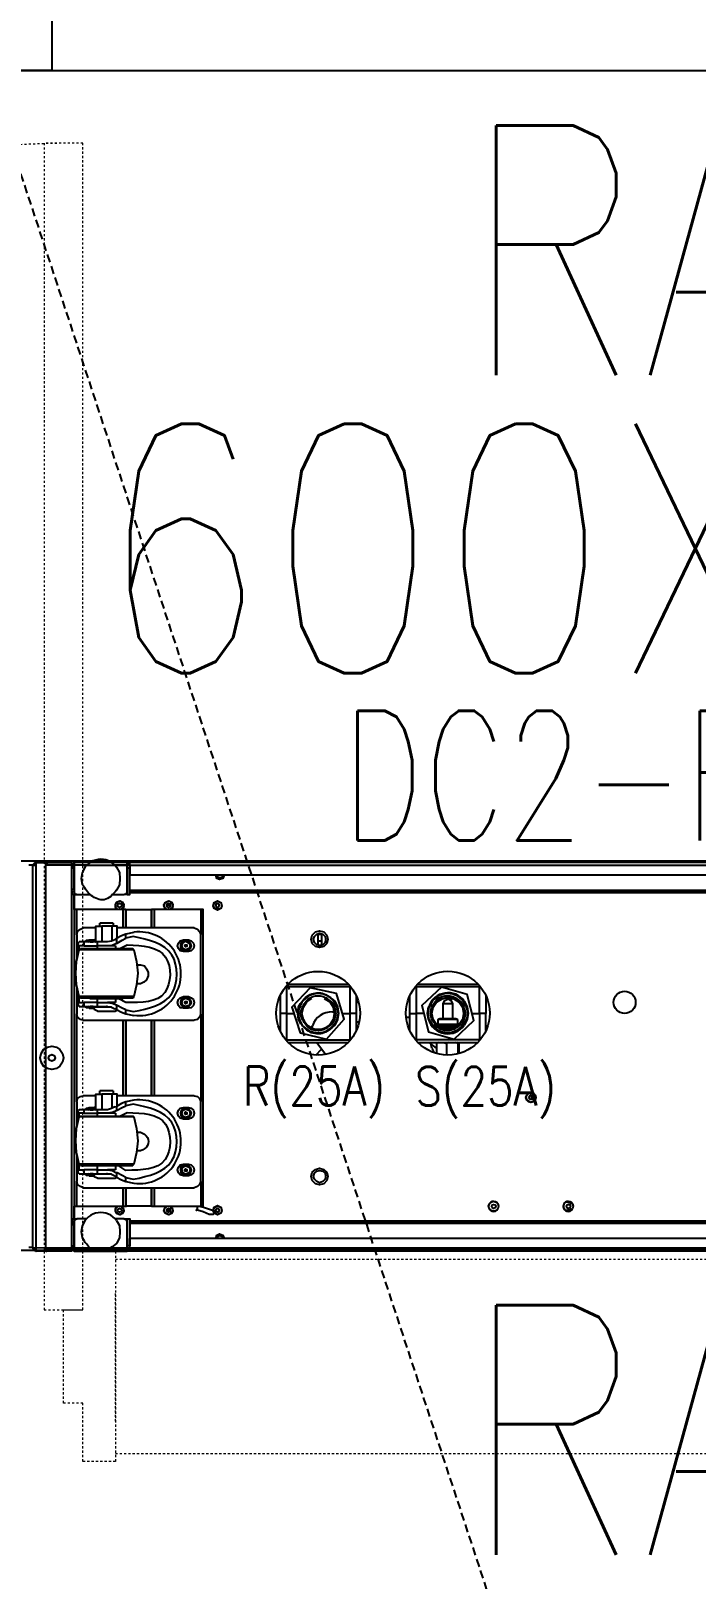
# Model space of a CAD drawing. Extents: x 225000 to 2157367, y 208400 to 840900.
# Drawn here: x 509760 to 510272, y 403139 to 404333 of the extents above; entities that cross this region are included whole.
import ezdxf
from ezdxf.enums import TextEntityAlignment as Align

# ---------------------------------------------------------------- set-up
doc = ezdxf.new("R2010")
doc.units = 0
doc.header["$LTSCALE"] = 10
doc.linetypes.add('Data Center Layout_L20$0$HIDDENK1', pattern=[0.334, 0.167, -0.167])
doc.linetypes.add('XFDP20-DC-PH1$0$HIDDEN2', pattern=[0.1875, 0.125, -0.0625])
doc.layers.add('Data Center Layout_L20$0$ARC', color=252, linetype='Continuous', lineweight=0)
for name, color, linetype in [('XFDP20-DC-PH1$0$A-Door (PH1)', 2, 'Continuous'), ('XFDP20-DC-PH1$0$A-EQ (PH1)', 15, 'XFDP20-DC-PH1$0$HIDDEN2'), ('XFM2Q20-DC$0$M-EQ-TEXT', 3, 'Continuous'), ('XFM2Q20-DC$0$M-HVAC-CEQPM', 22, 'Continuous'), ('XFM2Q20-DC$0$RACK-DC1-600X1200', 6, 'Continuous')]:
    doc.layers.add(name, color=color, linetype=linetype)
doc.styles.add('XFDP20-DC-PH1$0$AA-TXT', font='isocp.shx', dxfattribs={"width": 0.8, "bigfont": 'china.shx'})
doc.styles.add('XFM2Q20-DC$0$XFL10-HVAC-EQ-L194205$0$M-TXT', font='simplex.shx', dxfattribs={"width": 0.8, "bigfont": 'chineset.shx'})
doc.styles.add('XFM2Q20-DC$0$XFL10-HVAC-EQ-L194205$0$Standard', font='txt.shx', dxfattribs={"bigfont": 'chineset.shx'})
doc.styles.add('XFM2Q20-DC$0$XOL30-HVAC-EQ-L194205$0$Standard', font='txt.shx', dxfattribs={"width": 0.8, "bigfont": 'chineset.shx'})

# ---------------------------------------------------------------- blocks, each defined once
blk = doc.blocks.new('Data Center Layout_L20')
at = {"layer": 'Data Center Layout_L20$0$ARC', "linetype": 'Data Center Layout_L20$0$HIDDENK1'}
for p, q in [((509824.59, 203385.31), (512050.59, 203385.31)), ((509824.59, 203260.31), (509824.59, 203360.31)), ((509824.59, 203235.31), (511900.59, 203235.31))]:
    blk.add_line(p, q, dxfattribs=at)
blk.add_lwpolyline([(509799.59, 204246.31), (509769.59, 204246.31), (509769.59, 203346.31), (509799.59, 203346.31)], close=True, dxfattribs=at)
blk.add_lwpolyline([(509824.59, 203229.31), (509799.59, 203229.31), (509799.59, 203274.31), (509784.59, 203274.31), (509784.59, 203346.31), (509799.59, 203346.31), (509799.59, 203391.31), (509824.59, 203391.31), (509824.59, 203229.31)], dxfattribs=at)
blk.add_arc((509799.59, 203346.31), 900, 90, 180, dxfattribs=at)
blk = doc.blocks.new('XFDP20-DC-PH1$0$Door-60+60x000')
at = {"ltscale": 1000}
blk.add_lwpolyline([(125, 2.5), (130, 2.5), (130, -2.5), (125, -2.5)], close=True, dxfattribs=at)
at = {"color": 9, "style": 'XFDP20-DC-PH1$0$AA-TXT', "width": 0.45}
blk.add_attdef('120X240', text='', height=10, dxfattribs=at).set_placement((65, 20.29), align=Align.MIDDLE_CENTER)
blk = doc.blocks.new('XFDP20-DC-PH1')
at = {"layer": 'XFDP20-DC-PH1$0$A-EQ (PH1)', "ltscale": 5}
blk.add_line((510925.6, 200654.5, 0), (509725.6, 204302.3, 0), dxfattribs=at)
at = {"layer": 'XFDP20-DC-PH1$0$A-EQ (PH1)', "ltscale": 5, "elevation": 0}
blk.add_lwpolyline([(509725.6, 200654.5), (509725.6, 204302.3), (510925.6, 204302.3), (510925.6, 200654.5)], close=True, dxfattribs=at)
at = {"layer": 'XFDP20-DC-PH1$0$A-Door (PH1)', "xscale": 10, "yscale": 10, "zscale": 10}
blk.add_blockref('XFDP20-DC-PH1$0$Door-60+60x000', (508475.6, 204327.3, 0), dxfattribs=at)
blk = doc.blocks.new('XFM2Q20-DC$0$43KW-ROW COOLER')
at = {"layer": 'XFM2Q20-DC$0$M-HVAC-CEQPM'}
for p, q in [((2185.3, -1392.6), (2184.9, -302.6)), ((1890, -1353.7), (1890, -376.9)), ((1897.8, -376.9), (1897.8, -1317.8)), ((2178, -376.9), (2178, -1317.8)), ((2185.7, -1353.7), (2185.7, -376.9)), ((2151.3, -976.4), (2153.1, -976)), ((2151.3, -976.4), (2153.1, -976)), ((2153.1, -976), (2155.2, -976.4)), ((2153.1, -976), (2155.2, -976.4)), ((2151.3, -1034), (2153.1, -1033.6)), ((2153.1, -1033.6), (2155.2, -1034)), ((1995, -1059.9), (1999.3, -1057.8)), ((1995.4, -1060.4), (1999.7, -1058.2)), ((1996.2, -1061.6), (2000.1, -1059.9)), ((1999.3, -1057.8), (2004.4, -1056.9)), ((1999.7, -1058.2), (2004.4, -1057.3)), ((2000.1, -1059.9), (2004.4, -1059.1)), ((2004.4, -1056.9), (2009.1, -1057.8)), ((2004.4, -1057.3), (2009.1, -1058.2)), ((2004.4, -1059.1), (2008.3, -1059.9)), ((2008.3, -1059.9), (2012.1, -1061.6)), ((2009.1, -1057.8), (2013.4, -1059.9)), ((2009.1, -1058.2), (2013, -1060.4)), ((2004.4, -1086.1), (2000.1, -1085.3)), ((2008.3, -1085.3), (2004.4, -1086.1)), ((2004.4, -1088.3), (1999.3, -1087.4)), ((2004.4, -1087.9), (1999.7, -1087)), ((2009.1, -1087), (2004.4, -1087.9)), ((2009.1, -1087.4), (2004.4, -1088.3)), ((1995, -1159.8), (1999.3, -1157.7)), ((1995.4, -1160.3), (1999.7, -1158.1)), ((1999.3, -1157.7), (2004.5, -1156.8)), ((1999.7, -1158.1), (2004.5, -1157.3)), ((2004.5, -1156.8), (2009.2, -1157.7)), ((2004.5, -1157.3), (2009.2, -1158.1)), ((2009.2, -1157.7), (2013.5, -1159.8)), ((2009.2, -1158.1), (2013.1, -1160.3)), ((1992.9, -1168), (1995.4, -1163.7)), ((1995.4, -1163.7), (1999.7, -1161.1)), ((1996.3, -1161.6), (2000.2, -1159.8)), ((1999.7, -1161.1), (2004.5, -1160.3)), ((2000.2, -1159.8), (2004.5, -1159)), ((2003.2, -1161.6), (2003.2, -1160.3)), ((2004.5, -1159), (2008.3, -1159.8)), ((2004.5, -1160.3), (2009.2, -1161.1)), ((2008.3, -1159.8), (2012.2, -1161.6)), ((2009.2, -1161.1), (2013.1, -1163.7)), ((1995.4, -1181.3), (1992.9, -1177.5)), ((1999.7, -1183.9), (1995.4, -1181.3)), ((2015.6, -1177.5), (2013.9, -1177)), ((2004.5, -1188.2), (1999.3, -1187.8)), ((2004.5, -1185.2), (1999.7, -1183.9)), ((2004.5, -1187.8), (1999.7, -1186.9)), ((2004.5, -1186.1), (2000.2, -1185.2)), ((2009.2, -1183.9), (2004.5, -1185.2)), ((2008.3, -1185.2), (2004.5, -1186.1)), ((2009.2, -1186.9), (2004.5, -1187.8)), ((2009.2, -1187.8), (2004.5, -1188.2)), ((1950.1, -1271.3), (1952.3, -1270.5)), ((1950.1, -1271.3), (1952.3, -1270.9)), ((1952.3, -1270.5), (1954.4, -1271.3)), ((1952.3, -1270.9), (1954.4, -1271.3)), ((2123, -1271.3), (2125.1, -1270.5)), ((2125.1, -1270.5), (2127.3, -1271.3)), ((2095.9, -1312.2), (2095.9, -1309.6)), ((2110.5, -1309.6), (2110.5, -1312.6)), ((1890, -1317.8), (1887.9, -1317.8)), ((1890, -1317.8), (1897.8, -1317.8)), ((1895.6, -1325.9), (1900.3, -1325.5)), ((1900.3, -1325.5), (1905.1, -1325.9)), ((1942, -1314.8), (1943.3, -1320.8)), ((1945, -1315.2), (1946.3, -1320.8)), ((1954.4, -1325.5), (1951.4, -1319.9)), ((1996.1, -1320.8), (1993.1, -1326.4)), ((2001.7, -1320.8), (2003, -1315.2)), ((2004.7, -1320.8), (2006, -1314.8)), ((2071.4, -1314.8), (2072.7, -1320.8)), ((2074.4, -1315.2), (2075.7, -1320.8)), ((2083.8, -1325.5), (2080.8, -1319.9)), ((2125.5, -1320.8), (2122.1, -1326.4)), ((2131.1, -1320.8), (2132.4, -1315.2)), ((2134.1, -1320.8), (2135.4, -1314.8)), ((2168.1, -1325.9), (2172.8, -1325.5)), ((2172.8, -1325.5), (2177.6, -1325.9)), ((2185.7, -1317.8), (2178, -1317.8)), ((1891.7, -1328.1), (1895.6, -1325.9)), ((1905.1, -1325.9), (1909.4, -1328.1)), ((2164.2, -1328.1), (2168.1, -1325.9)), ((2177.6, -1325.9), (2181.9, -1328.1)), ((1900.3, -1355.2), (1895.6, -1354.3)), ((1905.1, -1354.3), (1900.3, -1355.2)), ((2172.8, -1355.2), (2168.1, -1354.3)), ((2177.6, -1354.3), (2172.8, -1355.2)), ((1890, -1362.5), (1887.9, -1362.5)), ((1887.9, -1381.8), (1887.9, -1362.5)), ((1890, -1362.5), (1890, -1381.8)), ((2187.9, -1362.5), (2185.7, -1362.5)), ((2185.7, -1381.8), (2185.7, -1362.5)), ((2187.9, -1362.5), (2187.9, -1381.8)), ((1887.9, -1381.8), (1890, -1381.8)), ((2187.9, -1382.7), (1887.9, -1382.7)), ((1887.9, -1390.4), (1887.9, -1382.7)), ((2185.7, -1381.8), (2187.9, -1381.8)), ((2187.9, -1382.7), (2187.9, -1390.4)), ((1887.9, -1390.4), (2187.9, -1390.4))]:
    blk.add_line(p, q, dxfattribs=at)
for points in [[(1890, -376.9), (1887.9, -376.9), (1887.9, -1353.7)], [(1909.4, -1317.8), (1909.4, -376.9)], [(1911.1, -1317.8), (1911.1, -376.9)], [(1911.1, -376.9), (1911.1, -1317.8)], [(2164.7, -376.9), (2164.7, -1317.8)], [(2164.7, -1317.8), (2164.7, -376.9)], [(2166.4, -376.9), (2166.4, -1317.8)], [(2185.7, -376.9), (2187.9, -376.9), (2187.9, -1353.7), (2185.7, -1353.7)], [(2153.1, -978.1), (2154.3, -978.6), (2154.8, -979.9), (2154.3, -980.7), (2153.1, -981.1), (2152.2, -980.7), (2151.8, -979.9), (2152.2, -978.6), (2153.1, -978.1), (2153.1, -978.1)], [(2069.2, -1004.8), (2071.4, -1005.2), (2072.7, -1006.5), (2073.1, -1008.7), (2072.7, -1010.4), (2071.4, -1011.7), (2069.2, -1012.5), (2067.5, -1011.7), (2065.8, -1010.4), (2065.4, -1008.7), (2065.8, -1006.5), (2067.5, -1005.2), (2069.2, -1004.8), (2069.2, -1004.8)], [(2069.2, -1004.8), (2070.9, -1005.2), (2072.2, -1006.5), (2073.1, -1008.7), (2072.2, -1010.4), (2070.9, -1011.7), (2069.2, -1012.1), (2067.5, -1011.7), (2066.2, -1010.4), (2065.8, -1008.7), (2066.2, -1006.5), (2067.5, -1005.2), (2069.2, -1004.8), (2069.2, -1004.8)], [(2069.2, -1006.9), (2070.5, -1007.4), (2070.9, -1008.7), (2070.5, -1009.5), (2069.2, -1010), (2067.9, -1009.5), (2067.5, -1008.7), (2067.9, -1007.4), (2069.2, -1006.9), (2069.2, -1006.9)], [(2070.9, -1007.8), (2067.9, -1007.8)], [(2153.1, -1033.6), (2155.2, -1034), (2156.5, -1035.3), (2156.9, -1037.5), (2156.5, -1039.2), (2155.2, -1040.5), (2153.1, -1041.3), (2151.3, -1040.5), (2150, -1039.2), (2149.2, -1037.5), (2150, -1035.3), (2151.3, -1034), (2153.1, -1033.6), (2153.1, -1033.6)], [(2153.1, -1035.7), (2154.3, -1036.2), (2154.8, -1037.5), (2154.3, -1038.3), (2153.1, -1038.8), (2152.2, -1038.3), (2151.8, -1037.5), (2152.2, -1036.2), (2153.1, -1035.7), (2153.1, -1035.7)], [(1982.1, -1049.2), (1982.1, -1096)], [(1982.1, -1049.2), (1982.1, -1096)], [(1982.9, -1048.3), (1983.8, -1048.3)], [(1983.8, -1048.3), (1983.8, -1047.5)], [(1983.8, -1048.3), (1983.8, -1097.8)], [(2004.4, -1054.3), (2004.4, -1048.3), (1983.8, -1048.3)], [(1990.7, -1043.2), (2004.4, -1043.2), (2004.4, -1048.3)], [(1994.5, -1043.2), (1994.5, -1041.9)], [(2017.7, -1043.2), (2004.4, -1043.2)], [(2004.4, -1048.3), (2024.6, -1048.3), (2024.6, -1047.5)], [(2014.3, -1041.9), (2014.3, -1043.2)], [(2024.6, -1048.3), (2024.6, -1048.7)], [(2024.6, -1097.8), (2024.6, -1048.3)], [(2024.6, -1096.5), (2024.6, -1048.7)], [(2024.6, -1048.7), (2025.9, -1048.7)], [(2026.8, -1096), (2026.8, -1049.2)], [(1984.2, -1077.5), (1998.4, -1092.6), (2018.6, -1087.4), (2024.2, -1067.7), (2010, -1052.6), (1989.8, -1057.8), (1984.2, -1077.5), (1984.2, -1077.5)], [(2004.4, -1060.4), (2009.1, -1061.2), (2013, -1063.8), (2015.6, -1067.7), (2016.9, -1072.4), (2015.6, -1077.5), (2013, -1081.4), (2009.1, -1084), (2004.4, -1084.9), (1999.7, -1084), (1995.4, -1081.4), (1992.8, -1077.5), (1991.9, -1072.4), (1992.8, -1067.7), (1995.4, -1063.8), (1999.7, -1061.2), (2004.4, -1060.4), (2009.1, -1061.2), (2013, -1063.8), (2015.6, -1068.1), (2016.4, -1072.4), (2015.6, -1077.1), (2013, -1081.4), (2009.1, -1084), (2004.4, -1084.9), (1999.7, -1084), (1995.8, -1081.4), (1993.2, -1077.1), (1991.9, -1072.4), (1993.2, -1068.1), (1995.8, -1063.8), (1999.7, -1061.2), (2004.4, -1060.4), (2004.4, -1060.4)], [(1992.8, -1069), (1994.1, -1070.2)], [(1996.7, -1076.3), (1994.5, -1075), (1993.2, -1072.4), (1994.5, -1070.2), (1996.7, -1069)], [(1996.7, -1069), (2008.3, -1069)], [(1996.7, -1076.3), (1996.7, -1069)], [(2008.3, -1066.4), (2009.1, -1065.1)], [(2008.3, -1078.8), (2008.3, -1066.4)], [(2009.1, -1065.1), (2013, -1065.1)], [(2009.1, -1065.1), (2009.1, -1080.1)], [(2013, -1075), (2013.4, -1068.5), (2013.4, -1065.1)], [(2013, -1065.1), (2013, -1067.7), (2013.4, -1065.9), (2013.4, -1065.1)], [(2013, -1067.7), (2013, -1075)], [(2013.9, -1065.1), (2013.4, -1065.1)], [(2013.4, -1081), (2013.4, -1079.3), (2013.9, -1075), (2013.9, -1065.5)], [(2013.9, -1080.1), (2013.9, -1069), (2014.3, -1065.9)], [(2014.3, -1079.7), (2014.3, -1069.4), (2014.7, -1066.4)], [(2014.3, -1079.3), (2014.3, -1076.7), (2014.7, -1073.3), (2014.7, -1066.8)], [(2014.7, -1078.4), (2015.2, -1067.2)], [(2015.2, -1078), (2015.6, -1068.1)], [(2015.6, -1076.7), (2016, -1069.4)], [(2035.4, -1063.8), (2026.8, -1063.8)], [(2027.6, -1063.8), (2026.8, -1065.5)], [(2035.8, -1064.7), (2027.6, -1064.7), (2026.8, -1066.8)], [(2027.6, -1064.7), (2026.8, -1064.7)], [(2026.8, -1072), (2027.6, -1073.7), (2036.7, -1073.7)], [(2026.8, -1075.4), (2027.6, -1073.7)], [(2008.3, -1076.3), (1996.7, -1076.3)], [(2013, -1080.1), (2009.1, -1080.1), (2008.3, -1078.8)], [(2013, -1075), (2013, -1080.6)], [(2013.4, -1078.4), (2013, -1078)], [(2013.4, -1081), (2013, -1080.6)], [(2026.8, -1079.7), (2027.6, -1081.4), (2035.4, -1081.4)], [(2026.8, -1081.4), (2026.8, -1081)], [(2026.8, -1081.4), (2026.8, -1081)], [(2031.1, -1081.4), (2026.8, -1087)], [(2026.8, -1081.4), (2027.6, -1081.4)], [(2031.1, -1084.9), (2027.6, -1085.7)], [(2031.1, -1084.9), (2034.9, -1083.1)], [(1983.8, -1096.9), (1982.9, -1096.9)], [(1990.7, -1102.1), (2004.4, -1102.1), (2004.4, -1096.9), (1983.8, -1096.9)], [(2004.4, -1090.9), (2004.4, -1096.9)], [(2024.6, -1096.9), (2004.4, -1096.9)], [(2024.6, -1096.5), (2024.6, -1096.9)], [(2025.9, -1096.5), (2024.6, -1096.5)], [(2004.4, -1102.1), (2017.7, -1102.1)], [(2007.4, -1104.6), (2007.4, -1102.1)], [(2015.2, -1102.1), (2015.2, -1102.9)], [(2004.5, -1143.1), (1990.7, -1143.1)], [(1992.9, -1142.2), (1992.9, -1142.6)], [(1995.9, -1143.1), (1995.9, -1142.6), (1992.9, -1142.6), (1992.9, -1143.1)], [(1995.9, -1141.3), (1995.9, -1142.6)], [(2017.8, -1143.1), (2004.5, -1143.1), (2004.5, -1148.2), (2024.7, -1148.2), (2024.7, -1147.4)], [(2011.3, -1143.1), (2010.5, -1140.9)], [(1982.1, -1149.1), (1982.1, -1195.9)], [(1982.1, -1149.1), (1982.1, -1195.9)], [(1983, -1148.2), (1983.8, -1148.2)], [(1983.8, -1148.2), (1983.8, -1147.4)], [(1983.8, -1148.2), (1983.8, -1196.8)], [(1983.8, -1148.2), (2004.5, -1148.2)], [(2024.2, -1166.3), (2008.8, -1152.5), (1989, -1158.5), (1984.7, -1178.8), (1999.7, -1192.9), (2019.5, -1186.5), (2024.2, -1166.3), (2024.2, -1166.3)], [(2004.5, -1153.8), (2004.5, -1148.2)], [(2024.7, -1148.2), (2024.7, -1148.7)], [(2024.7, -1196.8), (2024.7, -1148.2)], [(2024.7, -1196.4), (2024.7, -1148.7)], [(2024.7, -1148.7), (2026, -1148.7)], [(2026.8, -1195.9), (2026.8, -1149.1)], [(1947.1, -1165.1), (1950.6, -1166), (1952.7, -1168.2), (1953.6, -1171.6), (1952.7, -1174.6), (1950.6, -1177.2), (1947.1, -1178), (1944.1, -1177.2), (1941.5, -1174.6), (1940.7, -1171.6), (1941.5, -1168.2), (1944.1, -1166), (1947.1, -1165.1), (1947.1, -1165.1)], [(1947.1, -1166.9), (1949.7, -1167.3), (1951.4, -1169), (1951.9, -1171.6), (1951.4, -1173.7), (1949.7, -1175.5), (1947.1, -1176.3), (1945, -1175.5), (1943.3, -1173.7), (1942.4, -1171.6), (1943.3, -1169), (1945, -1167.3), (1947.1, -1166.9), (1947.1, -1166.9)], [(1943.3, -1172.9), (1943.3, -1169.9), (1942.8, -1169.9)], [(1948.4, -1172.9), (1948.4, -1169.9), (1943.3, -1169.9)], [(1951.9, -1169.9), (1948.4, -1169.9)], [(1951.9, -1172.9), (1951.9, -1169.9)], [(2036.3, -1166.7), (2026.8, -1174)], [(2036.7, -1174.4), (2031.9, -1170.1)], [(2130.3, -1165.1), (2133.3, -1166), (2135.9, -1168.2), (2136.7, -1171.6), (2135.9, -1174.6), (2133.3, -1177.2), (2130.3, -1178), (2126.8, -1177.2), (2124.7, -1174.6), (2123.8, -1171.6), (2124.7, -1168.2), (2126.8, -1166), (2130.3, -1165.1), (2130.3, -1165.1)], [(2130.3, -1166.9), (2132.4, -1167.3), (2134.1, -1169), (2135, -1171.6), (2134.1, -1173.7), (2132.4, -1175.5), (2130.3, -1176.3), (2127.7, -1175.5), (2126, -1173.7), (2125.5, -1171.6), (2126, -1169), (2127.7, -1167.3), (2130.3, -1166.9), (2130.3, -1166.9)], [(1942.8, -1172.9), (1943.3, -1172.9)], [(1943.3, -1172.9), (1948.4, -1172.9)], [(1948.4, -1172.9), (1951.9, -1172.9)], [(1951.9, -1172.9), (1951.9, -1172.5)], [(2004.5, -1196.8), (2004.5, -1191.2)], [(1983.8, -1196.8), (1983, -1196.8)], [(1983.8, -1197.7), (1983.8, -1196.8)], [(2004.5, -1196.8), (1983.8, -1196.8)], [(1990.7, -1202), (2004.5, -1202)], [(2024.7, -1196.8), (2004.5, -1196.8), (2004.5, -1202), (2017.8, -1202)], [(2024.7, -1196.4), (2024.7, -1196.8)], [(2026, -1196.4), (2024.7, -1196.4)], [(2024.7, -1197.7), (2024.7, -1196.8)], [(1897.8, -1245.1), (1900.3, -1246), (1901.2, -1248.6), (1900.3, -1250.7), (1897.8, -1251.6)], [(1897.8, -1245.5), (1899.9, -1246.4), (1900.8, -1248.6), (1899.9, -1250.3), (1897.8, -1251.1)], [(1897.8, -1246.4), (1899.5, -1246.8), (1899.9, -1248.6), (1899.5, -1249.8), (1897.8, -1250.3)], [(1921.3, -1246.8), (1923.5, -1247.7), (1924.8, -1250.3), (1923.5, -1252.9), (1921.3, -1253.7), (1918.8, -1252.9), (1917.5, -1250.3), (1918.8, -1247.7), (1921.3, -1246.8), (1921.3, -1246.8)], [(1921.3, -1246.8), (1923.5, -1247.7), (1924.3, -1250.3), (1923.5, -1252.4), (1921.3, -1253.7), (1918.8, -1252.4), (1917.9, -1250.3), (1918.8, -1247.7), (1921.3, -1246.8), (1921.3, -1246.8)], [(1921.3, -1249), (1922.2, -1249.4), (1922.6, -1250.3), (1922.2, -1251.1), (1921.3, -1251.6), (1920, -1251.1), (1919.6, -1250.3), (1920, -1249.4), (1921.3, -1249), (1921.3, -1249)], [(2156.5, -1246.8), (2158.6, -1247.7), (2159.9, -1250.3), (2158.6, -1252.9), (2156.5, -1253.7), (2153.9, -1252.9), (2152.6, -1250.3), (2153.9, -1247.7), (2156.5, -1246.8), (2156.5, -1246.8)], [(2156.5, -1246.8), (2158.6, -1247.7), (2159.5, -1250.3), (2158.6, -1252.4), (2156.5, -1253.7), (2153.9, -1252.4), (2153.1, -1250.3), (2153.9, -1247.7), (2156.5, -1246.8), (2156.5, -1246.8)], [(2156.9, -1251.6), (2159.5, -1253.7), (2159.5, -1256.7), (2157.4, -1261.4), (2156.1, -1265.7), (2156.1, -1266.6), (2156.1, -1266.2), (2154.8, -1265.7), (2153.1, -1265.3), (2153.1, -1264.5), (2153.9, -1261), (2157.4, -1250.3)], [(2156.5, -1249), (2157.4, -1249.4), (2157.8, -1250.3), (2157.4, -1251.1), (2156.5, -1251.6), (2155.2, -1251.1), (2154.8, -1250.3), (2155.2, -1249.4), (2156.5, -1249), (2156.5, -1249)], [(2156.9, -1251.6), (2157.4, -1249.4)], [(2178, -1251.6), (2175.4, -1250.7), (2174.5, -1248.6), (2175.4, -1246), (2178, -1245.1)], [(2178, -1251.1), (2175.8, -1250.3), (2175, -1248.6), (2175.8, -1246.4), (2178, -1245.5)], [(2178, -1250.3), (2176.3, -1249.8), (2175.8, -1248.6), (2176.3, -1246.8), (2178, -1246.4)], [(2153.1, -1263.2), (2153.1, -1261.4), (1924.3, -1261.4), (1924.3, -1263.2)], [(1924.3, -1263.2), (1924.3, -1298.9)], [(1924.3, -1263.2), (1943.3, -1263.2)], [(1938.5, -1268.3), (1939.4, -1265.7), (1941.1, -1264), (1943.7, -1263.2)], [(2004.7, -1263.2), (1943.7, -1263.2)], [(2004.7, -1263.2), (2007.3, -1264), (2009, -1265.7), (2009.5, -1268.3)], [(2005.2, -1263.2), (2072.2, -1263.2)], [(2067.9, -1268.3), (2068.4, -1265.7), (2070.1, -1264), (2072.7, -1263.2)], [(2133.7, -1263.2), (2072.7, -1263.2)], [(2133.7, -1263.2), (2136.3, -1264), (2138, -1265.7), (2138.9, -1268.3)], [(2134.1, -1263.2), (2153.1, -1263.2)], [(2153.1, -1298.9), (2153.1, -1263.2)], [(1938.5, -1268.3), (1938.5, -1327.7)], [(1956.6, -1276.5), (1956.2, -1279.1), (1954.4, -1280.4), (1952.3, -1281.2), (1950.1, -1280.4), (1948.4, -1279.1), (1947.6, -1276.5), (1947.6, -1272.6), (1948.4, -1270.5), (1950.1, -1268.8), (1952.3, -1268.3), (1954.4, -1268.8), (1956.2, -1270.5), (1956.6, -1272.6), (1956.6, -1276.5), (1956.6, -1276.5)], [(1952.3, -1270.5), (1954.4, -1271.3), (1955.7, -1272.6), (1956.2, -1274.8), (1955.7, -1276.9), (1954.4, -1278.2), (1952.3, -1278.6), (1950.1, -1278.2), (1948.8, -1276.9), (1948, -1274.8), (1948.8, -1272.6), (1950.1, -1271.3), (1952.3, -1270.5), (1952.3, -1270.5)], [(1952.3, -1271.3), (1954.4, -1272.2), (1955.3, -1274.8), (1954.4, -1276.9), (1952.3, -1277.8), (1950.1, -1276.9), (1948.8, -1274.8), (1950.1, -1272.2), (1952.3, -1271.3), (1952.3, -1271.3)], [(1952.3, -1273.9), (1952.7, -1273.9), (1953.1, -1274.8), (1952.7, -1275.2), (1952.3, -1275.6), (1951.4, -1275.2), (1951.4, -1273.9), (1952.3, -1273.9), (1952.3, -1273.9)], [(2000.4, -1276.5), (2000, -1279.1), (1998.3, -1280.4), (1996.1, -1281.2), (1993.6, -1280.4), (1992.3, -1279.1), (1991.4, -1276.5), (1991.4, -1272.6), (1992.3, -1270.5), (1993.6, -1268.8), (1996.1, -1268.3), (1998.3, -1268.8), (2000, -1270.5), (2000.4, -1272.6), (2000.4, -1276.5), (2000.4, -1276.5)], [(1996.1, -1270.5), (1997.9, -1271.3), (1999.6, -1272.6), (2000, -1274.8), (1999.6, -1276.5), (1997.9, -1278.2), (1996.1, -1278.6), (1994, -1278.2), (1992.3, -1276.5), (1991.8, -1274.8), (1992.3, -1272.6), (1994, -1271.3), (1996.1, -1270.5), (1996.1, -1270.5)], [(1996.1, -1270.5), (1997.9, -1271.3), (1999.6, -1272.6), (2000, -1274.8), (1999.6, -1276.9), (1997.9, -1278.2), (1996.1, -1278.6), (1994, -1278.2), (1992.3, -1276.9), (1991.8, -1274.8), (1992.3, -1272.6), (1994, -1271.3), (1996.1, -1270.5), (1996.1, -1270.5)], [(1996.1, -1270.9), (1997.9, -1271.3), (1999.6, -1272.6), (2000, -1274.8), (1999.6, -1276.5), (1997.9, -1278.2), (1996.1, -1278.6), (1994, -1278.2), (1992.7, -1276.5), (1991.8, -1274.8), (1992.7, -1272.6), (1994, -1271.3), (1996.1, -1270.9), (1996.1, -1270.9)], [(1996.1, -1271.3), (1998.3, -1272.2), (1999.1, -1274.8), (1998.3, -1276.9), (1996.1, -1277.8), (1993.6, -1276.9), (1992.7, -1274.8), (1993.6, -1272.2), (1996.1, -1271.3), (1996.1, -1271.3)], [(1996.1, -1273.9), (1996.6, -1273.9), (1997, -1274.8), (1996.6, -1275.2), (1996.1, -1275.6), (1995.3, -1275.2), (1995.3, -1273.9), (1996.1, -1273.9), (1996.1, -1273.9)], [(2009.5, -1353.9), (2009.5, -1268.3)], [(2067.9, -1268.3), (2067.9, -1327.7)], [(2086, -1276.5), (2085.1, -1279.1), (2083.8, -1280.4), (2081.3, -1281.2), (2079.1, -1280.4), (2077.4, -1279.1), (2077, -1276.5), (2077, -1272.6), (2077.4, -1270.5), (2079.1, -1268.8), (2081.3, -1268.3), (2083.8, -1268.8), (2085.1, -1270.5), (2086, -1272.6), (2086, -1276.5), (2086, -1276.5)], [(2081.3, -1270.5), (2083.4, -1271.3), (2085.1, -1272.6), (2085.6, -1274.8), (2085.1, -1276.5), (2083.4, -1278.2), (2081.3, -1278.6), (2079.5, -1278.2), (2077.8, -1276.5), (2077.4, -1274.8), (2077.8, -1272.6), (2079.5, -1271.3), (2081.3, -1270.5), (2081.3, -1270.5)], [(2081.3, -1270.5), (2083.4, -1271.3), (2085.1, -1272.6), (2085.6, -1274.8), (2085.1, -1276.9), (2083.4, -1278.2), (2081.3, -1278.6), (2079.5, -1278.2), (2077.8, -1276.9), (2077.4, -1274.8), (2077.8, -1272.6), (2079.5, -1271.3), (2081.3, -1270.5), (2081.3, -1270.5)], [(2081.3, -1270.9), (2083.4, -1271.3), (2084.7, -1272.6), (2085.6, -1274.8), (2084.7, -1276.5), (2083.4, -1278.2), (2081.3, -1278.6), (2079.5, -1278.2), (2077.8, -1276.5), (2077.4, -1274.8), (2077.8, -1272.6), (2079.5, -1271.3), (2081.3, -1270.9), (2081.3, -1270.9)], [(2081.3, -1271.3), (2083.8, -1272.2), (2084.7, -1274.8), (2083.8, -1276.9), (2081.3, -1277.8), (2079.1, -1276.9), (2078.2, -1274.8), (2079.1, -1272.2), (2081.3, -1271.3), (2081.3, -1271.3)], [(2081.3, -1273.9), (2082.1, -1273.9), (2082.5, -1274.8), (2082.1, -1275.2), (2081.3, -1275.6), (2080.8, -1275.2), (2080.4, -1274.8), (2080.8, -1273.9), (2081.3, -1273.9), (2081.3, -1273.9)], [(2129.8, -1276.5), (2129, -1279.1), (2127.3, -1280.4), (2125.1, -1281.2), (2123, -1280.4), (2121.2, -1279.1), (2120.8, -1276.5), (2120.8, -1272.6), (2121.2, -1270.5), (2123, -1268.8), (2125.1, -1268.3), (2127.3, -1268.8), (2129, -1270.5), (2129.8, -1272.6), (2129.8, -1276.5), (2129.8, -1276.5)], [(2125.1, -1270.5), (2127.3, -1271.3), (2128.5, -1272.6), (2129.4, -1274.8), (2128.5, -1276.9), (2127.3, -1278.2), (2125.1, -1278.6), (2123, -1278.2), (2121.7, -1276.9), (2121.2, -1274.8), (2121.7, -1272.6), (2123, -1271.3), (2125.1, -1270.5), (2125.1, -1270.5)], [(2125.1, -1270.9), (2127.3, -1271.3), (2128.5, -1272.6), (2129, -1274.8), (2128.5, -1276.5), (2127.3, -1278.2), (2125.1, -1278.6), (2123.4, -1278.2), (2121.7, -1276.5), (2121.2, -1274.8), (2121.7, -1272.6), (2123.4, -1271.3), (2125.1, -1270.9), (2125.1, -1270.9)], [(2125.1, -1271.3), (2127.3, -1272.2), (2128.5, -1274.8), (2127.3, -1276.9), (2125.1, -1277.8), (2123, -1276.9), (2122.1, -1274.8), (2123, -1272.2), (2125.1, -1271.3), (2125.1, -1271.3)], [(2125.1, -1273.9), (2126, -1273.9), (2126, -1275.2), (2125.1, -1275.6), (2124.7, -1275.2), (2124.2, -1274.8), (2124.7, -1273.9), (2125.1, -1273.9), (2125.1, -1273.9)], [(2138.9, -1353.9), (2138.9, -1268.3)], [(1924.3, -1289), (1922.6, -1291.1), (1920.5, -1291.5), (1918.3, -1289.8), (1917.5, -1287.7), (1918.8, -1285.5), (1921.3, -1284.7)], [(1924.3, -1289), (1923.1, -1290.7), (1921.3, -1291.5), (1918.8, -1290.7), (1917.9, -1288.1), (1918.3, -1286), (1920.5, -1284.7), (1923.1, -1285.1), (1924.3, -1287.2)], [(1921.3, -1286.8), (1922.2, -1286.8), (1922.6, -1288.1), (1922.2, -1289), (1921.3, -1289.4), (1920, -1289), (1919.6, -1288.1), (1920, -1286.8), (1921.3, -1286.8), (1921.3, -1286.8)], [(1919.6, -1287.7), (1920.9, -1287.7)], [(1920.9, -1287.7), (1919.6, -1287.7)], [(1920, -1287.2), (1920.9, -1287.2), (1920.9, -1289.4)], [(1920, -1289), (1920.9, -1289)], [(1921.3, -1284.7), (1923.1, -1285.1), (1924.3, -1286.8)], [(2153.1, -1287.2), (2154.3, -1285.1), (2156.9, -1284.7), (2159.1, -1286), (2159.5, -1288.1), (2158.6, -1290.7), (2156.5, -1291.5), (2154.3, -1290.7), (2153.1, -1289)], [(2156.5, -1284.7), (2158.6, -1285.5), (2159.9, -1287.7), (2159.1, -1289.8), (2156.9, -1291.5), (2154.8, -1291.1), (2153.1, -1289)], [(2153.1, -1286.8), (2154.3, -1285.1), (2156.5, -1284.7)], [(2156.5, -1286.8), (2157.4, -1286.8), (2157.8, -1288.1), (2157.4, -1289), (2156.5, -1289.4), (2155.2, -1289), (2154.8, -1288.1), (2155.2, -1286.8), (2156.5, -1286.8), (2156.5, -1286.8)], [(2154.8, -1288.1), (2157.8, -1288.1)], [(2157.4, -1287.2), (2155.2, -1287.2)], [(1924.3, -1298.9), (1924.3, -1301), (1938.5, -1301)], [(1938.5, -1298.9), (1924.3, -1298.9)], [(1924.3, -1301), (1924.3, -1300.6)], [(1924.3, -1320.8), (1924.3, -1301)], [(1938.5, -1301), (1924.3, -1301)], [(2067.9, -1298.9), (2009.5, -1298.9)], [(2009.5, -1301), (2067.9, -1301)], [(2067.9, -1301), (2009.5, -1301)], [(2153.1, -1298.9), (2138.9, -1298.9)], [(2138.9, -1301), (2153.1, -1301)], [(2153.1, -1301), (2138.9, -1301)], [(2153.1, -1301), (2153.1, -1298.9)], [(2153.1, -1301), (2153.1, -1300.6)], [(2153.1, -1301), (2153.1, -1320.8)], [(1955.3, -1314.8), (1964.3, -1312.6), (1973.3, -1311.7), (1982.4, -1312.6), (1991.4, -1314.8)], [(1966.9, -1312.2), (1966.9, -1309.6), (1967.8, -1306.6), (1969.9, -1304.9), (1972.9, -1303.6), (1975.5, -1303.6), (1978.5, -1304.9), (1980.2, -1307), (1981.5, -1309.6), (1981.5, -1312.6)], [(2084.3, -1314.8), (2093.3, -1312.6), (2102.8, -1311.7), (2111.8, -1312.6), (2120.8, -1314.8)], [(1887.9, -1319.9), (1888.7, -1318.6), (1890, -1317.8)], [(1887.9, -1319.9), (1887.9, -1319.5)], [(1890, -1319.9), (1887.9, -1319.9), (1887.9, -1332)], [(1890, -1317.8), (1890, -1319.9), (1892.2, -1319.9)], [(1890, -1319.9), (1890, -1319.5)], [(1890, -1319.9), (1890, -1319.5)], [(1890, -1319.9), (1890, -1319.5)], [(1910.7, -1319.9), (1890, -1319.9)], [(1890, -1319.9), (1890, -1329.8)], [(1892.2, -1319.9), (1892.2, -1317.8)], [(1912.8, -1319.9), (1912.8, -1317.8), (1892.2, -1317.8)], [(1892.2, -1319.9), (1912.8, -1319.9)], [(1910.7, -1319.9), (1912.4, -1320.8), (1912.8, -1322.1)], [(1911.1, -1319.9), (1911.1, -1319.5)], [(1912.8, -1319.9), (1912.8, -1322.1)], [(1912.8, -1332), (1912.8, -1322.1)], [(1924.3, -1326.8), (1922.6, -1328.9), (1920.5, -1328.9), (1918.3, -1327.7), (1917.5, -1325.5), (1918.8, -1323.4), (1921.3, -1322.5)], [(1924.3, -1326.8), (1923.1, -1328.5), (1921.3, -1328.9), (1918.8, -1328.1), (1917.9, -1325.9), (1918.3, -1323.8), (1920.5, -1322.5), (1923.1, -1322.9), (1924.3, -1325.1)], [(1921.3, -1324.2), (1922.2, -1324.6), (1922.6, -1325.9), (1922.2, -1326.8), (1921.3, -1327.2), (1920, -1326.8), (1919.6, -1325.9), (1920, -1324.6), (1921.3, -1324.2), (1921.3, -1324.2)], [(1921.3, -1322.5), (1923.1, -1322.9), (1924.3, -1324.6)], [(1924.3, -1320.8), (1924.3, -1320.3)], [(1924.3, -1320.8), (1924.3, -1322.9)], [(1938.5, -1320.8), (1924.3, -1320.8)], [(1924.3, -1320.8), (1938.5, -1320.8)], [(1924.3, -1322.9), (1924.3, -1358.6)], [(1938.5, -1322.9), (1924.3, -1322.9)], [(1950.1, -1327.7), (1948, -1323.8), (1946.3, -1320.8), (1943.3, -1320.8)], [(1943.3, -1320.8), (1944.5, -1324.2), (1946.7, -1328.1)], [(1954.4, -1315.6), (1955.3, -1314.8)], [(1954.4, -1356), (1954.4, -1315.6)], [(1955.3, -1314.8), (1955.3, -1356.9)], [(1991.4, -1314.8), (1992.3, -1315.2), (1992.3, -1315.6)], [(1991.4, -1314.8), (1991.4, -1356.9)], [(1992.3, -1356), (1992.3, -1315.6)], [(1992.3, -1322.9), (1993.1, -1322.9)], [(1993.1, -1322.9), (1993.1, -1348.7)], [(2001.7, -1320.8), (2000.4, -1323.8), (1998.3, -1327.7)], [(2001.3, -1328.1), (2003.4, -1324.2), (2004.7, -1320.8)], [(2004.7, -1320.8), (2001.7, -1320.8)], [(2067.9, -1320.8), (2009.5, -1320.8)], [(2009.5, -1320.8), (2067.9, -1320.8)], [(2067.9, -1322.9), (2009.5, -1322.9)], [(2079.1, -1327.7), (2077, -1323.8), (2075.7, -1320.8), (2072.7, -1320.8)], [(2072.7, -1320.8), (2073.9, -1324.2), (2076.1, -1328.1)], [(2083.8, -1315.6), (2083.8, -1315.2), (2084.3, -1314.8)], [(2083.8, -1356), (2083.8, -1315.6)], [(2084.3, -1314.8), (2084.3, -1356.9)], [(2120.8, -1314.8), (2121.7, -1315.6)], [(2120.8, -1314.8), (2120.8, -1356.9)], [(2121.7, -1356), (2121.7, -1315.6)], [(2121.7, -1322.9), (2122.1, -1322.9)], [(2122.1, -1322.9), (2122.1, -1348.7)], [(2131.1, -1320.8), (2129.4, -1323.8), (2127.3, -1327.7)], [(2130.7, -1328.1), (2132.8, -1324.2), (2134.1, -1320.8)], [(2134.1, -1320.8), (2131.1, -1320.8)], [(2153.1, -1320.8), (2138.9, -1320.8)], [(2138.9, -1320.8), (2153.1, -1320.8)], [(2153.1, -1322.9), (2138.9, -1322.9)], [(2153.1, -1320.8), (2153.1, -1320.3)], [(2153.1, -1322.9), (2153.1, -1320.8)], [(2153.1, -1325.1), (2154.3, -1322.9), (2156.9, -1322.5), (2159.1, -1323.8), (2159.5, -1325.9), (2158.6, -1328.1), (2156.5, -1328.9), (2154.3, -1328.5), (2153.1, -1326.8)], [(2156.5, -1322.5), (2158.6, -1323.4), (2159.9, -1325.5), (2159.1, -1327.7), (2156.9, -1328.9), (2154.8, -1328.9), (2153.1, -1326.8)], [(2153.1, -1324.6), (2154.3, -1322.9), (2156.5, -1322.5)], [(2153.1, -1358.6), (2153.1, -1322.9)], [(2156.5, -1324.2), (2157.4, -1324.6), (2157.8, -1325.9), (2157.4, -1326.8), (2156.5, -1327.2), (2155.2, -1326.8), (2154.8, -1325.9), (2155.2, -1324.6), (2156.5, -1324.2), (2156.5, -1324.2)], [(2162.9, -1319.9), (2162.9, -1317.8), (2183.6, -1317.8)], [(2162.9, -1322.1), (2162.9, -1319.9)], [(2162.9, -1322.1), (2163.4, -1320.8), (2165.1, -1319.9)], [(2162.9, -1319.9), (2183.6, -1319.9)], [(2162.9, -1322.1), (2162.9, -1329.4)], [(2164.7, -1319.9), (2164.7, -1319.5)], [(2185.7, -1319.9), (2165.1, -1319.9)], [(2183.6, -1317.8), (2183.6, -1319.9)], [(2185.7, -1317.8), (2185.7, -1319.9), (2183.6, -1319.9)], [(2185.7, -1317.8), (2187, -1318.6), (2187.9, -1319.9)], [(2185.7, -1319.9), (2185.7, -1319.5)], [(2185.7, -1319.9), (2185.7, -1319.5)], [(2187.9, -1360.8), (2187.9, -1319.9), (2185.7, -1319.9)], [(2185.7, -1332.8), (2185.7, -1319.9)], [(1934.7, -1330.7), (1937.2, -1330.7)], [(1934.7, -1330.7), (1934.7, -1341)], [(1946.7, -1327.7), (1937.2, -1327.7), (1937.2, -1331.5)], [(1948.4, -1331.5), (1937.2, -1331.5), (1937.2, -1339.3), (1949.3, -1339.3)], [(1946.7, -1328.1), (1950.6, -1328.1), (1950.1, -1327.7)], [(1947.6, -1329.4), (1946.7, -1328.1)], [(1947.6, -1329.4), (1948.8, -1332), (1949.3, -1335), (1949.3, -1342.7)], [(1950.6, -1328.1), (1951.9, -1331.5), (1952.3, -1335)], [(1951.4, -1330.7), (1952.3, -1330.7)], [(1952.3, -1328.9), (1954.4, -1328.9)], [(1952.3, -1328.9), (1952.3, -1335)], [(1952.3, -1335), (1952.3, -1342.7)], [(1993.1, -1328.9), (1996.1, -1328.9)], [(1996.1, -1335), (1996.6, -1331.5), (1997.9, -1328.1)], [(1996.1, -1328.9), (1996.1, -1335)], [(1996.1, -1330.7), (1996.6, -1330.7)], [(1996.1, -1342.7), (1996.1, -1335)], [(1998.3, -1327.7), (1997.9, -1328.1)], [(1997.9, -1328.1), (2001.3, -1328.1)], [(1999.1, -1325.9), (1999.1, -1326.4)], [(1999.1, -1342.7), (1999.1, -1335), (1999.6, -1332), (2000.9, -1329.4)], [(1999.1, -1335), (1999.1, -1335.8)], [(1999.6, -1332), (1999.6, -1345.7)], [(2001.3, -1328.1), (2000.9, -1329.4)], [(2002.2, -1327.2), (2002.6, -1328.9)], [(2002.6, -1342.7), (2002.6, -1328.9)], [(2064.1, -1330.7), (2066.6, -1330.7)], [(2064.1, -1330.7), (2064.1, -1341)], [(2075.7, -1327.7), (2066.6, -1327.7), (2066.6, -1331.5)], [(2077.8, -1331.5), (2066.6, -1331.5), (2066.6, -1339.3), (2078.7, -1339.3)], [(2076.1, -1328.1), (2079.5, -1328.1), (2079.1, -1327.7)], [(2076.5, -1329.4), (2076.1, -1328.1)], [(2076.5, -1329.4), (2077.8, -1332), (2078.7, -1335), (2078.7, -1342.7)], [(2079.5, -1328.1), (2080.8, -1331.5), (2081.3, -1335)], [(2080.8, -1330.7), (2081.3, -1330.7)], [(2081.3, -1328.9), (2083.8, -1328.9)], [(2081.3, -1328.9), (2081.3, -1335)], [(2081.3, -1335), (2081.3, -1342.7)], [(2122.1, -1328.9), (2125.1, -1328.9)], [(2125.1, -1335), (2125.5, -1331.5), (2127.3, -1328.1)], [(2125.1, -1328.9), (2125.1, -1335)], [(2125.1, -1330.7), (2126, -1330.7)], [(2125.1, -1342.7), (2125.1, -1335)], [(2127.3, -1327.7), (2127.3, -1328.1)], [(2127.3, -1328.1), (2130.7, -1328.1)], [(2128.1, -1325.9), (2128.1, -1326.4)], [(2128.1, -1342.7), (2128.1, -1335), (2128.5, -1332), (2129.8, -1329.4)], [(2128.1, -1335), (2128.1, -1335.8)], [(2128.5, -1332), (2128.5, -1345.7)], [(2130.7, -1328.1), (2129.8, -1329.4)], [(2131.1, -1327.2), (2131.6, -1328.9)], [(2131.6, -1342.7), (2131.6, -1328.9)], [(1887.9, -1348.7), (1887.9, -1360.8)], [(1912.8, -1358.6), (1912.8, -1348.7)], [(1937.2, -1341), (1934.7, -1341)], [(1949.3, -1344), (1937.2, -1344), (1937.2, -1339.3)], [(1938.5, -1344), (1938.5, -1353.9)], [(1948, -1344), (1947.6, -1345.3)], [(1949.3, -1352.6), (1948, -1350.9), (1947.6, -1349.2), (1947.6, -1345.3)], [(1949.3, -1350), (1948.4, -1347.4), (1949.3, -1344.4)], [(1949.3, -1350), (1948.4, -1348.3), (1948.4, -1346.1), (1949.3, -1344.4)], [(1949.3, -1350), (1948.4, -1348.3), (1948.4, -1346.1), (1949.3, -1344.4)], [(1952.3, -1353), (1952.3, -1342.7), (1949.3, -1342.7), (1949.3, -1353)], [(1949.3, -1348.3), (1949.3, -1346.1)], [(1954.4, -1342.7), (1952.3, -1342.7)], [(1993.1, -1348.7), (1992.3, -1348.7)], [(1996.1, -1342.7), (1993.1, -1342.7)], [(1999.1, -1353), (1999.1, -1342.7), (1996.1, -1342.7), (1996.1, -1353)], [(2002.6, -1342.7), (2001.7, -1344.9), (1999.6, -1345.7), (1999.1, -1345.7)], [(1999.6, -1345.7), (2000, -1347.9), (1999.1, -1350), (2000, -1347.4)], [(1999.1, -1346.1), (1999.1, -1348.3)], [(2000, -1347.4), (1999.1, -1350)], [(2000.4, -1349.2), (2000, -1350.9), (1999.1, -1352.6)], [(1999.6, -1345.7), (2000, -1346.1), (2000, -1347.4)], [(2000, -1347.4), (2000, -1346.1), (1999.6, -1345.7)], [(2000.4, -1349.2), (2000.4, -1345.7)], [(2066.6, -1341), (2064.1, -1341)], [(2078.7, -1344), (2066.6, -1344), (2066.6, -1339.3)], [(2067.9, -1344), (2067.9, -1353.9)], [(2077.4, -1344), (2077, -1344), (2077, -1345.3)], [(2078.7, -1352.6), (2077.4, -1350.9), (2077, -1349.2), (2077, -1345.3)], [(2078.7, -1350), (2077.4, -1347.4), (2078.7, -1344.4)], [(2078.7, -1350), (2077.4, -1348.3), (2077.4, -1346.1), (2078.7, -1344.4)], [(2078.7, -1350), (2077.4, -1348.3), (2077.4, -1346.1), (2078.7, -1344.4)], [(2081.3, -1353), (2081.3, -1342.7), (2078.7, -1342.7), (2078.7, -1353)], [(2078.7, -1348.3), (2078.7, -1346.1)], [(2083.8, -1342.7), (2081.3, -1342.7)], [(2122.1, -1348.7), (2121.7, -1348.7)], [(2125.1, -1342.7), (2122.1, -1342.7)], [(2128.1, -1353), (2128.1, -1342.7), (2125.1, -1342.7), (2125.1, -1353)], [(2131.6, -1342.7), (2130.7, -1344.9), (2128.5, -1345.7), (2128.1, -1345.7)], [(2129, -1345.7), (2129, -1347.9), (2128.1, -1350), (2129.4, -1347.4)], [(2128.1, -1346.1), (2128.1, -1348.3)], [(2129.4, -1347.4), (2128.1, -1350)], [(2129.8, -1349.2), (2129.4, -1350.9), (2128.1, -1352.6)], [(2129, -1345.7), (2129, -1346.1), (2129.4, -1347.4)], [(2129.4, -1347.4), (2129, -1346.1), (2129, -1345.7)], [(2129.8, -1349.2), (2129.8, -1345.7)], [(2185.7, -1360.8), (2185.7, -1347.9)], [(1887.9, -1360.8), (1887.9, -1360.3)], [(1887.9, -1360.8), (1890, -1360.8)], [(1890, -1362.5), (1888.7, -1362), (1887.9, -1360.8)], [(1890, -1350.9), (1890, -1360.8)], [(1890, -1360.8), (1890, -1360.3)], [(1890, -1360.8), (1890, -1360.3)], [(1890, -1360.8), (1890, -1360.3)], [(1890, -1360.8), (1910.7, -1360.8)], [(1890, -1360.8), (1890, -1362.5), (1892.2, -1362.5)], [(1892.2, -1360.8), (1890, -1360.8)], [(1892.2, -1362.5), (1892.2, -1360.8)], [(1908.9, -1360.8), (1908.9, -1362.5), (1892.2, -1362.5)], [(1908.9, -1360.8), (1892.2, -1360.8)], [(1897.3, -1360.8), (1896.9, -1360.8)], [(1904.6, -1360.8), (1904.6, -1360.3)], [(1906.8, -1360.8), (1906.4, -1360.8)], [(1908.5, -1360.8), (1908.5, -1360.3)], [(1910.7, -1360.8), (1910.7, -1362.5), (1908.9, -1362.5)], [(1908.9, -1360.8), (1910.7, -1360.8)], [(1912.8, -1358.6), (1912.4, -1359.9), (1910.7, -1360.8)], [(1910.7, -1360.8), (1910.7, -1360.3)], [(1910.7, -1360.8), (1910.7, -1360.3)], [(1912.8, -1360.8), (1912.4, -1362), (1910.7, -1362.5)], [(1912.8, -1360.8), (1912.8, -1358.6)], [(1912.8, -1360.8), (1912.8, -1360.3)], [(1924.3, -1360.8), (1912.8, -1360.8), (1912.8, -1362.5)], [(1912.8, -1360.8), (1924.3, -1360.8)], [(1924.3, -1358.6), (1924.3, -1360.8), (2153.1, -1360.8), (2153.1, -1358.6)], [(1943.3, -1358.6), (1924.3, -1358.6)], [(1943.7, -1358.6), (1941.1, -1358.2), (1939.4, -1356), (1938.5, -1353.9)], [(1943.7, -1358.6), (1962.6, -1358.6)], [(1952.3, -1353), (1949.3, -1353)], [(1949.3, -1353), (1949.3, -1356.9)], [(1951.4, -1357.7), (1949.7, -1357.3), (1949.3, -1356.9)], [(1957.9, -1357.7), (1951.4, -1357.7)], [(1952.3, -1353), (1952.3, -1356.9)], [(1954.9, -1356.9), (1952.3, -1356.9)], [(1955.3, -1356.9), (1954.9, -1356.5), (1954.4, -1356)], [(1991.4, -1356.9), (1982.4, -1359), (1973.3, -1359.5), (1964.3, -1359), (1955.3, -1356.9)], [(1984.5, -1358.6), (2004.7, -1358.6)], [(1997, -1357.7), (1988.8, -1357.7)], [(1992.3, -1356), (1992.3, -1356.5), (1991.4, -1356.9)], [(1996.1, -1356.9), (1991.8, -1356.9)], [(1999.1, -1353), (1996.1, -1353)], [(1996.1, -1356.9), (1996.1, -1353)], [(1999.1, -1356.9), (1998.3, -1357.3), (1997, -1357.7)], [(1999.1, -1356.9), (1999.1, -1353)], [(2009.5, -1353.9), (2009, -1356), (2007.3, -1358.2), (2004.7, -1358.6)], [(2072.2, -1358.6), (2005.2, -1358.6)], [(2072.7, -1358.6), (2070.1, -1358.2), (2068.4, -1356), (2067.9, -1353.9)], [(2072.7, -1358.6), (2091.6, -1358.6)], [(2081.3, -1353), (2078.7, -1353)], [(2078.7, -1353), (2078.7, -1356.9)], [(2080.4, -1357.7), (2079.1, -1357.3), (2078.7, -1356.9)], [(2087.3, -1357.7), (2080.4, -1357.7)], [(2081.3, -1353), (2081.3, -1356.9)], [(2084.3, -1356.9), (2081.3, -1356.9)], [(2084.3, -1356.9), (2083.8, -1356.5), (2083.8, -1356)], [(2120.8, -1356.9), (2111.8, -1359), (2102.8, -1359.5), (2093.3, -1359), (2084.3, -1356.9)], [(2113.5, -1358.6), (2133.7, -1358.6)], [(2126, -1357.7), (2118.2, -1357.7)], [(2121.7, -1356), (2121.2, -1356.5), (2120.8, -1356.9)], [(2125.1, -1356.9), (2121.2, -1356.9)], [(2128.1, -1353), (2125.1, -1353)], [(2125.1, -1356.9), (2125.1, -1353)], [(2128.1, -1356.9), (2127.7, -1357.3), (2126, -1357.7)], [(2128.1, -1356.9), (2128.1, -1353)], [(2138.9, -1353.9), (2138, -1356), (2136.3, -1358.2), (2133.7, -1358.6)], [(2153.1, -1358.6), (2134.1, -1358.6)], [(2162.9, -1362.5), (2162.9, -1360.8), (2153.1, -1360.8)], [(2153.1, -1360.8), (2162.9, -1360.8)], [(2162.9, -1351.3), (2162.9, -1358.6)], [(2165.1, -1360.8), (2163.4, -1359.9), (2162.9, -1358.6)], [(2162.9, -1360.8), (2162.9, -1358.6)], [(2165.1, -1362.5), (2163.4, -1362), (2162.9, -1360.8)], [(2165.1, -1360.8), (2165.1, -1360.3)], [(2165.1, -1360.8), (2165.1, -1360.3)], [(2165.1, -1360.8), (2185.7, -1360.8)], [(2165.1, -1360.8), (2165.1, -1362.5)], [(2167.2, -1362.5), (2167.2, -1360.8), (2165.1, -1360.8)], [(2183.6, -1362.5), (2183.6, -1360.8), (2167.2, -1360.8)], [(2168.1, -1360.8), (2168.1, -1360.3)], [(2169.4, -1360.8), (2169, -1360.8)], [(2171.1, -1360.8), (2171.1, -1360.3)], [(2178.8, -1360.8), (2178.4, -1360.8)], [(2179.7, -1360.8), (2179.7, -1360.3)], [(2185.7, -1362.5), (2185.7, -1360.8), (2183.6, -1360.8)], [(2185.7, -1360.8), (2185.7, -1360.3)], [(2185.7, -1360.8), (2185.7, -1360.3)], [(2185.7, -1360.8), (2187.9, -1360.8)], [(2187.9, -1360.8), (2187, -1362), (2185.7, -1362.5)], [(2187.9, -1360.8), (2187.9, -1360.3)], [(1890, -1362.5), (1890, -1362)], [(2185.7, -1362.5), (1890, -1362.5)], [(1890.9, -1362.5), (1890.9, -1362)], [(1896, -1362.5), (1896, -1362)], [(1907.7, -1362.5), (1907.7, -1362)], [(1910.7, -1362.5), (1910.7, -1362)], [(1912.8, -1362.5), (1910.7, -1362.5)], [(1912.8, -1362.5), (1912.8, -1362)], [(2038.7, -1368.9), (2042.1, -1369.8), (2045.1, -1371.9), (2046.9, -1374.5), (2047.7, -1378), (2046.9, -1381.4), (2045.1, -1384.4), (2042.1, -1386.1), (2038.7, -1387), (2035.3, -1386.1), (2032.2, -1384.4), (2030.5, -1381.4), (2029.7, -1378), (2030.5, -1374.5), (2032.2, -1371.9), (2035.3, -1369.8), (2038.7, -1368.9), (2038.7, -1368.9)], [(2165.1, -1362.5), (2165.1, -1362)], [(2165.1, -1362.5), (2167.2, -1362.5)], [(2183.6, -1362.5), (2167.2, -1362.5)], [(2168.1, -1362.5), (2168.1, -1362)], [(2170.7, -1362.5), (2170.7, -1362)], [(2181, -1362.5), (2181, -1362)], [(2181.4, -1362.5), (2181.4, -1362)], [(2183.6, -1362.5), (2185.7, -1362.5)], [(2185.7, -1362.5), (2185.7, -1362)], [(2186.2, -1362.5), (2186.2, -1362)], [(1887.9, -1381.8), (1887.9, -1382.7)], [(1890, -1381.8), (1890, -1382.7)], [(2038.7, -1375.4), (2040.4, -1376.2), (2041.3, -1378), (2040.4, -1379.7), (2038.7, -1380.5), (2037, -1379.7), (2036.1, -1378), (2037, -1376.2), (2038.7, -1375.4), (2038.7, -1375.4)], [(2185.7, -1382.7), (2185.7, -1381.8)], [(2187.9, -1382.7), (2187.9, -1381.8)], [(1887.9, -1390.4), (1887.9, -1390)], [(1890, -1392.6), (1890, -1390.4), (1887.9, -1390.4)], [(1890, -1392.6), (1888.7, -1391.7), (1887.9, -1390.4)], [(1890, -1390.4), (1890, -1390)], [(1890, -1390.4), (1890, -1390)], [(1890, -1392.6), (1890, -1390.4)], [(2184.9, -1392.6), (1890, -1392.6), (1890, -1395.6)], [(2184.9, -1392.6), (2185.7, -1392.6), (2185.7, -1390.4)], [(2184.9, -1392.6), (2184.9, -1395.6)], [(2185.7, -1390.4), (2185.7, -1390)], [(2185.7, -1390.4), (2185.7, -1390)], [(2185.7, -1390.4), (2185.7, -1392.6)], [(2187.9, -1390.4), (2187, -1391.7), (2185.7, -1392.6)], [(2187.9, -1390.4), (2185.7, -1390.4)], [(2187.9, -1390.4), (2187.9, -1390)]]:
    blk.add_lwpolyline(points, dxfattribs=at)
for centre, radius in [((1995.9, -936.3), 8.53), ((2004.2, -1072.6), 32.3), ((2004.3, -1172.6), 32.3)]:
    blk.add_circle(centre, radius, dxfattribs=at)
for centre, radius, start, end in [((2153.3, -979.8), 3.86, 119.9213, 59.7594), ((2153.3, -1037.4), 3.86, 119.9213, 59.7594), ((2004.1, -1072.5), 15.6, 126.1042, 251.9023), ((2004.2, -1072.7), 15.1, 125.4408, 252.6764), ((2004.6, -1072.7), 15.5, 287.2637, 55.2405), ((2004.2, -1172.5), 15.1, 125.418, 252.8733), ((2018.9, -1162.3), 15.6, 177.1832, 251.2831), ((2004.1, -1172.7), 15.2, 289.5771, 54.3029), ((2004.2, -1172.4), 12.5, 293.3911, 44.4957), ((1952.3, -1274.8), 4.08, 121.7922, 58.2078), ((1973.8, -1310.7), 32.3, 352.749, 187.3488), ((2103.4, -1310.7), 32.3, 352.7724, 187.2113), ((1900.3, -1340.2), 14.8, 125.1924, 251.6206), ((2172.8, -1340.2), 14.8, 125.1924, 251.6206)]:
    blk.add_arc(centre, radius, start, end, dxfattribs=at)
for points in [[(2155.2, -976.4), (2155.8, -982.5), (2150.4, -982.3), (2151.3, -976.4)], [(2000.1, -1085.3), (1992.5, -1079.4), (1991.1, -1070), (1996.2, -1061.6)], [(2012.1, -1061.6), (2017.3, -1070), (2015.9, -1079.4), (2008.3, -1085.3)], [(2013, -1060.4), (2019.1, -1069.7), (2017.5, -1079.7), (2009.1, -1087)], [(1999.3, -1187.8), (1990.5, -1180), (1988.9, -1169.5), (1995, -1159.8)], [(2000.2, -1185.2), (1992.6, -1179.3), (1991.1, -1169.9), (1996.3, -1161.6)], [(2012.2, -1161.6), (2017.4, -1169.9), (2015.9, -1179.3), (2008.3, -1185.2)], [(2013.5, -1159.8), (2019.9, -1169.6), (2018.1, -1180.1), (2009.2, -1187.8)], [(1954.4, -1271.3), (1954.9, -1277.9), (1949.3, -1277.6), (1950.1, -1271.3)], [(2127.3, -1271.3), (2128.1, -1277.6), (2122.5, -1277.9), (2123, -1271.3)], [(2003, -1315.2), (1989, -1285.4), (1959.4, -1285.4), (1945, -1315.2)], [(1951.4, -1319.9), (1961, -1290.3), (1988.4, -1290.9), (1996.1, -1320.8)], [(2132.4, -1315.2), (2118, -1285.4), (2088.5, -1285.5), (2074.4, -1315.2)], [(2080.8, -1319.9), (2089.8, -1290.4), (2117.2, -1290.7), (2125.5, -1320.8)], [(2095.9, -1309.6), (2100.1, -1304.3), (2106.3, -1304.1), (2110.5, -1309.6)], [(1909.4, -1328.1), (1916.7, -1337.7), (1913.4, -1347.6), (1905.1, -1354.3)], [(2181.9, -1328.1), (2187.5, -1337.7), (2185.9, -1347.6), (2177.6, -1354.3)]]:
    blk.add_spline(points, degree=3, dxfattribs=at)
at = {"layer": 'XFM2Q20-DC$0$M-HVAC-CEQPM', "style": 'XFM2Q20-DC$0$XFL10-HVAC-EQ-L194205$0$Standard', "width": 0.8}
for s, p in [('S(25A)', (2060.6, -1043.4)), ('R(25A)', (2060.4, -1175.9))]:
    blk.add_text(s, height=29.92, rotation=90, dxfattribs=at).set_placement(p, align=Align.MIDDLE_CENTER)
blk = doc.blocks.new('XFM2Q20-DC')
at = {"layer": 'XFM2Q20-DC$0$RACK-DC1-600X1200', "elevation": 0}
for points in [[(509725.6, 203692.3), (509725.6, 204302.3), (510925.6, 204302.3), (510925.6, 203692.3)], [(509725.6, 202782.3), (509725.6, 203392.3), (510925.6, 203392.3), (510925.6, 202782.3)]]:
    blk.add_lwpolyline(points, close=True, dxfattribs=at)
at = {"rotation": 270}
blk.add_blockref('XFM2Q20-DC$0$43KW-ROW COOLER', (511153.6, 205579.3, 0), dxfattribs=at)
at = {"color": 53, "style": 'XFM2Q20-DC$0$XOL30-HVAC-EQ-L194205$0$Standard', "width": 0.8}
for s, p in [('RACK', (510091.9, 204067.2, 0)), ('600X1200', (509809.7, 203837.3, 0)), ('RACK', (510091.9, 203157.2, 0))]:
    blk.add_text(s, height=192.55, dxfattribs=at).set_placement(p)
at = {"layer": 'XFM2Q20-DC$0$M-EQ-TEXT', "style": 'XFM2Q20-DC$0$XFL10-HVAC-EQ-L194205$0$M-TXT', "width": 0.7}
blk.add_text('DC2-RC-08', height=100, dxfattribs=at).set_placement((510293.4, 203758.4, 0), align=Align.MIDDLE_CENTER)

msp = doc.modelspace()

# ---------------------------------------------------------------- block references
for name in ['Data Center Layout_L20', 'XFDP20-DC-PH1', 'XFM2Q20-DC']:
    msp.add_blockref(name, (0, 200000))

doc.saveas('drawing.dxf')
